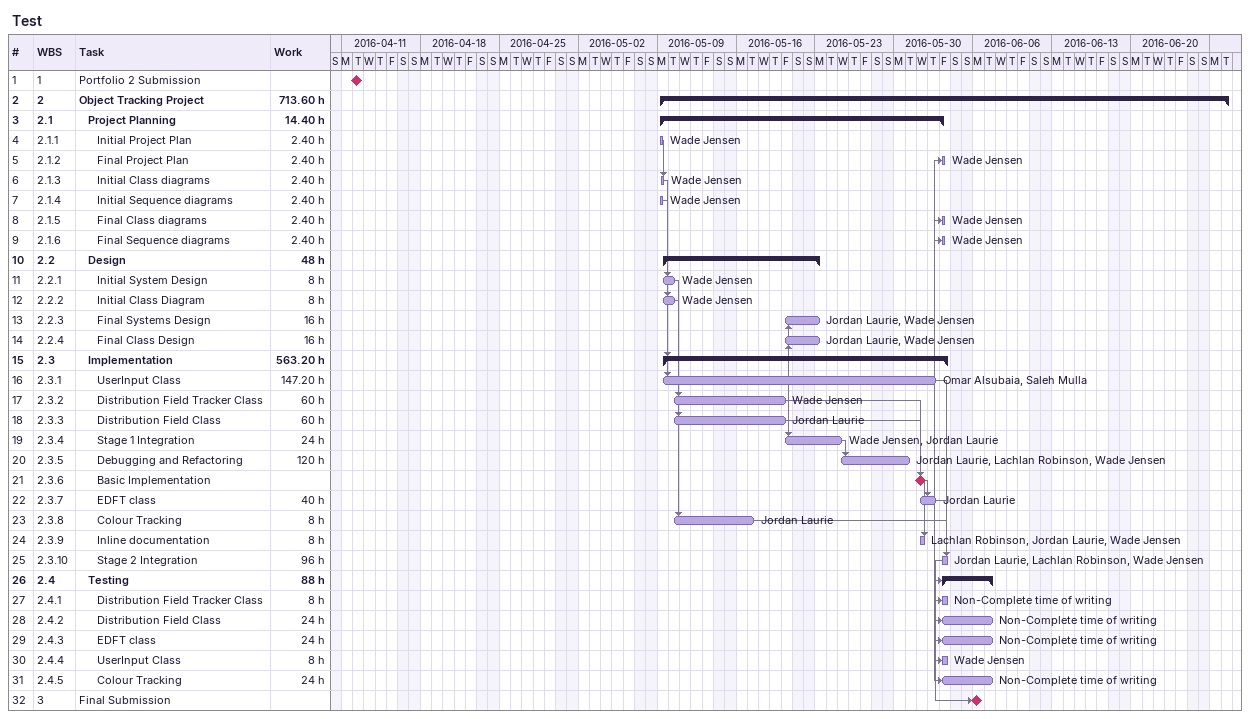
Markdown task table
Test

| ID | WBS | Task | Start | Finish | Predecessors | Resources | Work (h) |
|---|---|---|---|---|---|---|---|
| 1 | 1 | Portfolio 2 Submission (milestone) | 2016-04-12 | 2016-04-12 |  |  |  |
| 2 | 2 | **Object Tracking Project** | 2016-05-09 | 2016-06-28 |  |  | 713.60 |
| 3 | 2.1 | **Project Planning** | 2016-05-09 | 2016-06-03 |  |  | 14.40 |
| 4 | 2.1.1 | Initial Project Plan | 2016-05-09 | 2016-05-09 |  | Wade Jensen | 2.40 |
| 5 | 2.1.2 | Final Project Plan | 2016-06-03 | 2016-06-03 | 25SS | Wade Jensen | 2.40 |
| 6 | 2.1.3 | Initial Class diagrams | 2016-05-09 | 2016-05-09 | 4 | Wade Jensen | 2.40 |
| 7 | 2.1.4 | Initial Sequence diagrams | 2016-05-09 | 2016-05-09 |  | Wade Jensen | 2.40 |
| 8 | 2.1.5 | Final Class diagrams | 2016-06-03 | 2016-06-03 | 25SS | Wade Jensen | 2.40 |
| 9 | 2.1.6 | Final Sequence diagrams | 2016-06-03 | 2016-06-03 | 25SS | Wade Jensen | 2.40 |
| 10 | 2.2 | **Design** | 2016-05-09 | 2016-05-23 |  |  | 48 |
| 11 | 2.2.1 | Initial System Design | 2016-05-09 | 2016-05-10 | 6, 7 | Wade Jensen | 8 |
| 12 | 2.2.2 | Initial Class Diagram | 2016-05-09 | 2016-05-10 | 6, 7 | Wade Jensen | 8 |
| 13 | 2.2.3 | Final Systems Design | 2016-05-20 | 2016-05-23 | 17, 18 | Jordan Laurie, Wade Jensen | 16 |
| 14 | 2.2.4 | Final Class Design | 2016-05-20 | 2016-05-23 | 17, 18 | Jordan Laurie, Wade Jensen | 16 |
| 15 | 2.3 | **Implementation** | 2016-05-09 | 2016-06-03 | 6, 7 |  | 563.20 |
| 16 | 2.3.1 | UserInput Class | 2016-05-09 | 2016-06-02 | 6, 7 | Omar Alsubaia, Saleh Mulla | 147.20 |
| 17 | 2.3.2 | Distribution Field Tracker Class | 2016-05-10 | 2016-05-20 | 11, 12 | Wade Jensen | 60 |
| 18 | 2.3.3 | Distribution Field Class | 2016-05-10 | 2016-05-20 | 11, 12 | Jordan Laurie | 60 |
| 19 | 2.3.4 | Stage 1 Integration | 2016-05-20 | 2016-05-25 | 17, 18 | Wade Jensen, Jordan Laurie | 24 |
| 20 | 2.3.5 | Debugging and Refactoring | 2016-05-25 | 2016-05-31 | 19 | Jordan Laurie, Lachlan Robinson, Wade Jensen | 120 |
| 21 | 2.3.6 | Basic Implementation (milestone) | 2016-06-01 | 2016-06-01 | 17, 18 |  |  |
| 22 | 2.3.7 | EDFT class | 2016-06-01 | 2016-06-02 | 21 | Jordan Laurie | 40 |
| 23 | 2.3.8 | Colour Tracking | 2016-05-10 | 2016-05-17 | 11, 12 | Jordan Laurie | 8 |
| 24 | 2.3.9 | Inline documentation | 2016-06-01 | 2016-06-01 | 21 | Lachlan Robinson, Jordan Laurie, Wade Jensen | 8 |
| 25 | 2.3.10 | Stage 2 Integration | 2016-06-03 | 2016-06-03 | 16, 22, 23 | Jordan Laurie, Lachlan Robinson, Wade Jensen | 96 |
| 26 | 2.4 | **Testing** | 2016-06-03 | 2016-06-07 | 25SS |  | 88 |
| 27 | 2.4.1 | Distribution Field Tracker Class | 2016-06-03 | 2016-06-03 | 25SS | Non-Complete time of writing | 8 |
| 28 | 2.4.2 | Distribution Field Class | 2016-06-03 | 2016-06-07 | 25SS | Non-Complete time of writing | 24 |
| 29 | 2.4.3 | EDFT class | 2016-06-03 | 2016-06-07 | 25SS | Non-Complete time of writing | 24 |
| 30 | 2.4.4 | UserInput Class | 2016-06-03 | 2016-06-03 | 25SS | Wade Jensen | 8 |
| 31 | 2.4.5 | Colour Tracking | 2016-06-03 | 2016-06-07 | 25SS | Non-Complete time of writing | 24 |
| 32 | 3 | Final Submission (milestone) | 2016-06-06 | 2016-06-06 | 25SS |  |  |
